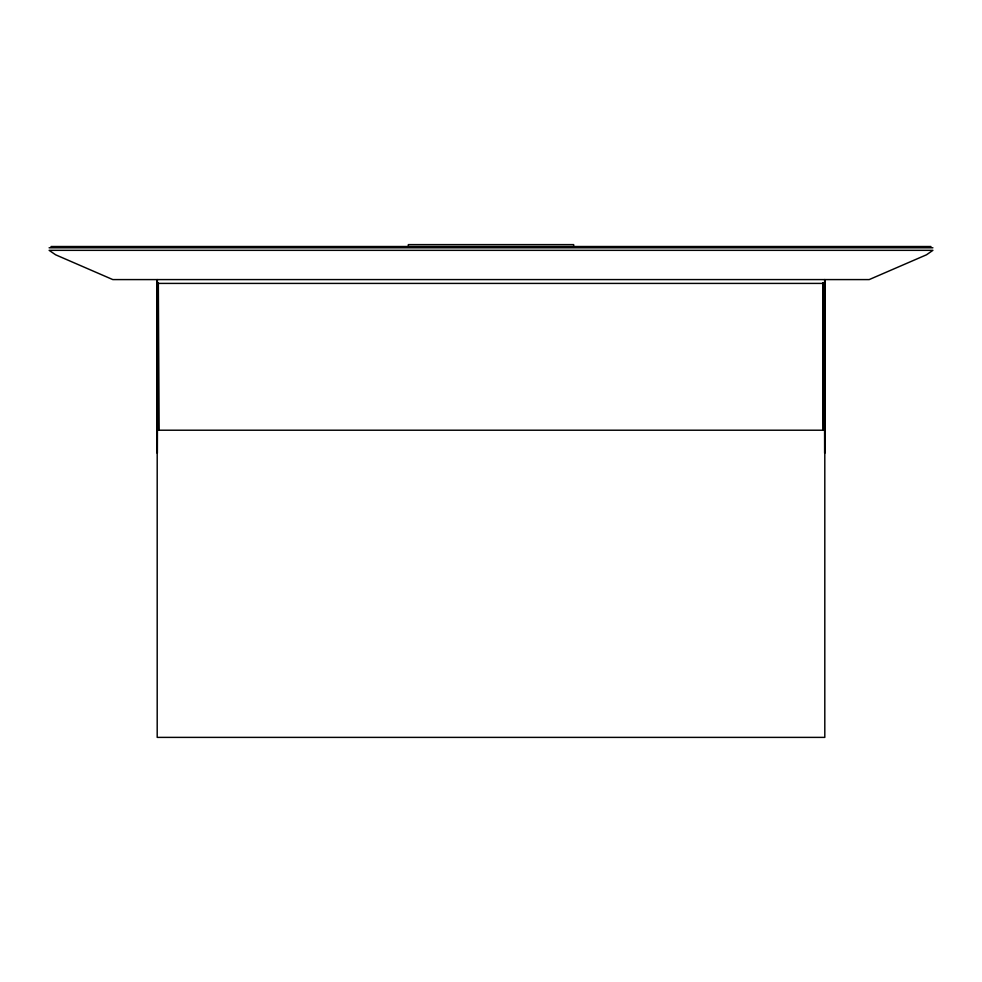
<?xml version="1.0" encoding="UTF-8"?>
<svg xmlns="http://www.w3.org/2000/svg" width="982" height="982" viewBox="0 0 982 982"><rect width="100%" height="100%" fill="white"/><g stroke="black" fill="none" stroke-linecap="round" stroke-linejoin="round"><path stroke-width="1.47" d="M157.316 430.214L157.611 311.54M157.611 316.143L157.316 453.23L157.316 279.588L157.685 430.214L157.685 282.632L158.298 430.214L823.702 430.214L823.702 282.632L823.923 335.881M824.389 416.675L824.684 279.588L824.684 453.23L824.389 316.143M51.003 246.519L930.997 246.519M49.1 247.795L932.9 247.795M156.924 279.588L112.807 279.588L55.606 254.792L49.137 250.336L932.9 250.336L926.505 254.792L869.193 279.588L825.076 279.588M157.194 283.405L824.806 283.405M823.702 430.214L822.867 282.632L822.855 430.214M158.323 282.632L159.145 430.214M824.094 378.487L824.315 430.214L824.315 282.632L824.684 430.214M573.66 246.519L573.66 244.616L408.34 244.616L408.34 246.519M824.806 279.588L157.194 279.588L157.194 737.384L824.806 737.384L824.806 279.588"/></g></svg>
